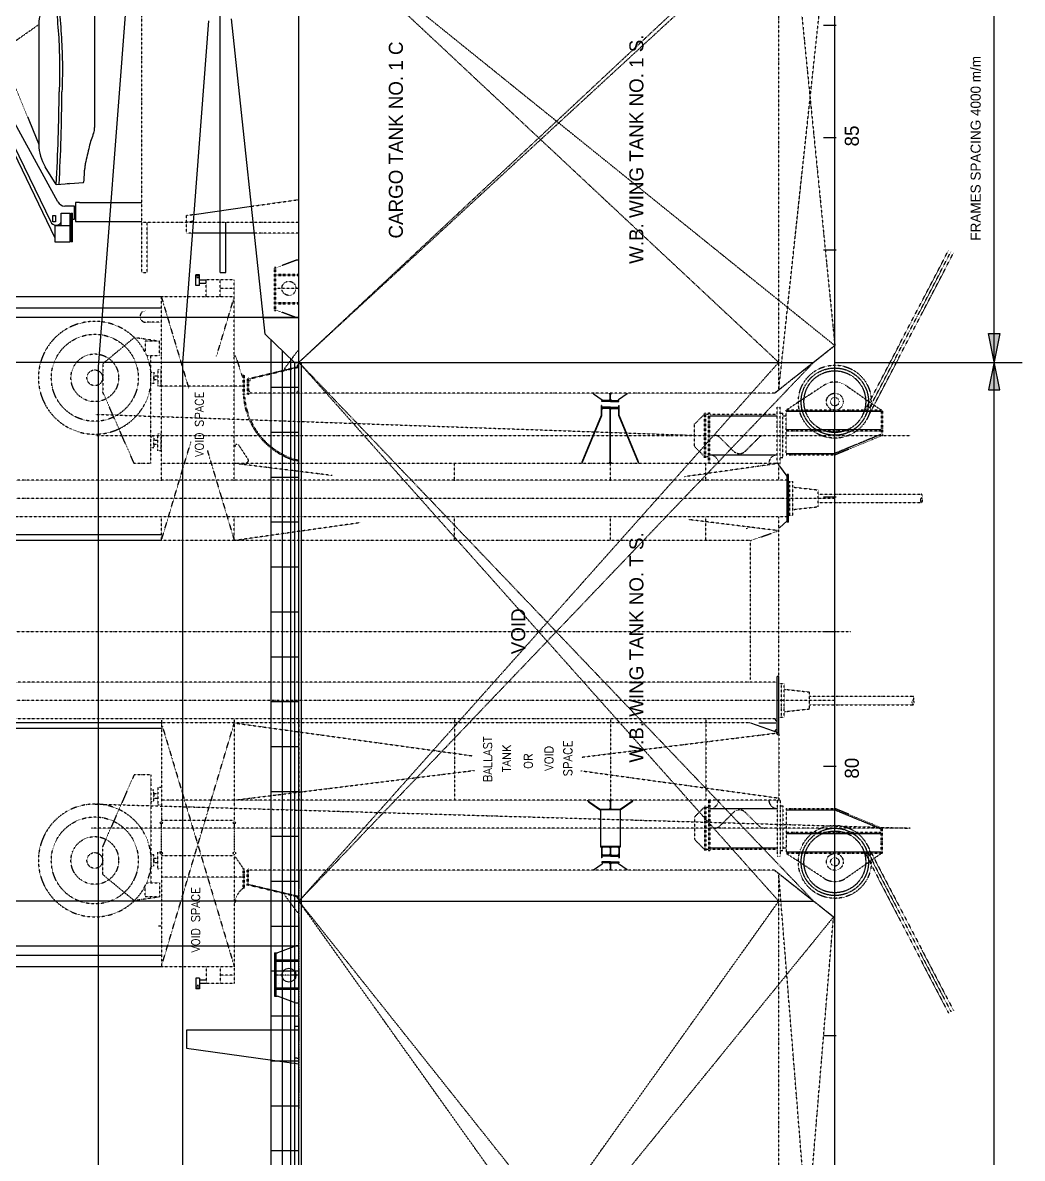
# Model space of a CAD drawing. Header units: millimetres. Extents: x 315178 to 535220, y 80241 to 421603.
# Drawn here: x 412287 to 447907, y 299080 to 339547 of the extents above; entities that cross this region are included whole.
import ezdxf
from ezdxf.enums import TextEntityAlignment as Align

# ---------------------------------------------------------------- set-up
doc = ezdxf.new("R2010")
doc.units = ezdxf.units.MM
for name, pattern in [('DASHDOT', [1, 0.5, -0.25, 0, -0.25]), ('DASHDOT2', [12.7, 6.35, -3.175, 0, -3.175]), ('DASHED', [0.75, 0.5, -0.25]), ('HIDDEN2', [4.7625, 3.175, -1.5875]), ('TRAZOS', [0.75, 0.5, -0.25])]:
    doc.linetypes.add(name, pattern=pattern)
for name, color, linetype in [('04', 1, 'Continuous'), ('AUX-013', 7, 'DASHDOT2'), ('DIB-013', 7, 'Continuous'), ('DIB-018', 6, 'Continuous'), ('DIB-035', 1, 'Continuous'), ('DIB-050', 111, 'Continuous'), ('EJES', 6, 'DASHDOT2'), ('EQ0', 7, 'Continuous'), ('EQTP', 4, 'DASHDOT'), ('EQTR', 3, 'DASHED'), ('OCU-018', 6, 'HIDDEN2'), ('OCU-035', 1, 'HIDDEN2'), ('TEX-018', 6, 'Continuous'), ('TP', 6, 'DASHDOT'), ('TPG', 1, 'DASHDOT'), ('TR', 3, 'TRAZOS')]:
    doc.layers.add(name, color=color, linetype=linetype)
doc.styles.add('SIMPLEX', font='SIMPLEX.SHX')

# ---------------------------------------------------------------- blocks, each defined once
blk = doc.blocks.new('H')
at = {"layer": 'EQ0'}
for p, q in [((-191, 370), (189, 370)), ((-191, 245), (-191, 370)), ((-191, 245), (189, 245)), ((-116, 0), (-116, 245)), ((0, 0), (0, 245)), ((189, 245), (189, 370))]:
    blk.add_line(p, q, dxfattribs=at)
at = {"layer": 'EQTP'}
blk.add_line((135, 245), (135, 370), dxfattribs=at)
at = {"layer": 'EQTR'}
blk.add_line((75, 245), (75, 370), dxfattribs=at)

msp = doc.modelspace()

# ---------------------------------------------------------------- linework, layer by layer
at = {"layer": '04'}
for p, q in [((418393, 332718), (420440, 333006)), ((420543, 332043), (418341, 332043)), ((417227, 329778), (411227, 329778)), ((417227, 329378), (411227, 329378)), ((417227, 321293), (411227, 321293)), ((417227, 321093), (411227, 321093)), ((417227, 314593), (411227, 314593)), ((438227, 314593), (439227, 314243)), ((417227, 314393), (411227, 314393)), ((417227, 306308), (411227, 306308)), ((417227, 305908), (411227, 305908)), ((422127, 303643), (418127, 303643)), ((418127, 303643), (418127, 303006)), ((418127, 303006), (422127, 302443))]:
    msp.add_line(p, q, dxfattribs=at)
at = {"layer": 'AUX-013'}
for p, q in [((422127, 327443), (441227, 345043)), ((439227, 326462), (441227, 345043)), ((439527, 345043), (441227, 328043)), ((422127, 343443), (439227, 327443)), ((422127, 327443), (439227, 343443)), ((422127, 343443), (441227, 328043)), ((411502, 338533), (412863, 339483)), ((411502, 338533), (412863, 335204)), ((442291, 325488), (445368, 331390)), ((442291, 325488), (445368, 331390)), ((417227, 329778), (418209, 326500)), ((419196, 327670), (419827, 329778)), ((440468, 308243), (422127, 327443)), ((422127, 308243), (440468, 327443)), ((439227, 327443), (422127, 308243)), ((439227, 308243), (422127, 327443)), ((414877, 325593), (436227, 324843)), ((414877, 324843), (443909, 324843)), ((417227, 321093), (418282, 324617)), ((418867, 324302), (419827, 321093)), ((423310, 323412), (419827, 323843)), ((439227, 323843), (435875, 323368)), ((441227, 322593), (410305, 322593)), ((424316, 321729), (419827, 321093)), ((439227, 321443), (436015, 321841)), ((441791, 317843), (406269, 317843)), ((441227, 315393), (410190, 315393)), ((417227, 305908), (419827, 314593)), ((417227, 314593), (419827, 305908)), ((419827, 314593), (428311, 313423)), ((432210, 313375), (439227, 314243)), ((419827, 311843), (428384, 312902)), ((432180, 312890), (439227, 311918)), ((414856, 311703), (443909, 310843)), ((443909, 310843), (414721, 310843)), ((442291, 310198), (445368, 304297)), ((441227, 284243), (439227, 309225)), ((422127, 284243), (439227, 308243)), ((439227, 284243), (422127, 308243)), ((441227, 284243), (422127, 308243)), ((441180, 307680), (422127, 284243)), ((439227, 284243), (441180, 307680))]:
    msp.add_line(p, q, dxfattribs=at)
at = {"layer": 'DIB-013'}
for p, q in [((413537, 333161), (410445, 338801)), ((410359, 338252), (413427, 331886)), ((410458, 338271), (413290, 332450)), ((414167, 333141), (414167, 332469)), ((414309, 333141), (414167, 333141)), ((414309, 333141), (416523, 333141)), ((422127, 332043), (422127, 333243)), ((413355, 332678), (413449, 332678)), ((413355, 332449), (413355, 332678)), ((413449, 332678), (413449, 332449)), ((413660, 332763), (413983, 332763)), ((413660, 332314), (413660, 332763)), ((414136, 333015), (413784, 333015)), ((413983, 331743), (413983, 332763)), ((414010, 331743), (414010, 332763)), ((414010, 332763), (414059, 332763)), ((414059, 331743), (414059, 332763)), ((414136, 332552), (414136, 333015)), ((413449, 332449), (413355, 332449)), ((413427, 332314), (413427, 331743)), ((413983, 332314), (413427, 332314)), ((414059, 332552), (414136, 332552)), ((414167, 332469), (414319, 332469)), ((414319, 332469), (416523, 332469)), ((413427, 331743), (413983, 331743)), ((422127, 329038), (422127, 331081)), ((432627, 326323), (432627, 326343)), ((432627, 326323), (432940, 326109)), ((433217, 326083), (433217, 326343)), ((433237, 326083), (433237, 326343)), ((433827, 326323), (433515, 326109)), ((433827, 326323), (433827, 326343)), ((432927, 325903), (432907, 325903)), ((432907, 325553), (432907, 325903)), ((432927, 326043), (432927, 326083)), ((433227, 326083), (432927, 326083)), ((433227, 326043), (432927, 326043)), ((432927, 325553), (432927, 325903)), ((433227, 325843), (432927, 325843)), ((433227, 325803), (432927, 325803)), ((432947, 326083), (432947, 326091)), ((433217, 325513), (433217, 325803)), ((433227, 326083), (433527, 326083)), ((433227, 326043), (433527, 326043)), ((433227, 325843), (433527, 325843)), ((433227, 325803), (433527, 325803)), ((433237, 325513), (433237, 325803)), ((433507, 326083), (433507, 326091)), ((433507, 326083), (433507, 326091)), ((433527, 326043), (433527, 326083)), ((433527, 325903), (433547, 325903)), ((433527, 325553), (433527, 325903)), ((433547, 325553), (433547, 325903)), ((432222, 323903), (432909, 325561)), ((432227, 323863), (432927, 325553)), ((432927, 325553), (432907, 325553)), ((433217, 323843), (433217, 325703)), ((433237, 323843), (433237, 325703)), ((434227, 323863), (433527, 325553)), ((433527, 325553), (433547, 325553)), ((434232, 323903), (433546, 325561)), ((432241, 323896), (432222, 323903)), ((432227, 323843), (432227, 323863)), ((434214, 323896), (434232, 323903)), ((434227, 323843), (434227, 323863)), ((439527, 323393), (439264, 323740)), ((439527, 321743), (439527, 323443)), ((439577, 323443), (439527, 323443)), ((439577, 321743), (439577, 323443)), ((438027, 321902), (438027, 321932)), ((439527, 321793), (439254, 321542)), ((439577, 321743), (439527, 321743)), ((438070, 321526), (438112, 321536)), ((439177, 314261), (439177, 316243)), ((439227, 316243), (439177, 316243)), ((439227, 314243), (439227, 316243)), ((438518, 314593), (439126, 314593)), ((432427, 311823), (432427, 311843)), ((432427, 311823), (432877, 311513)), ((432456, 311803), (432445, 311787)), ((432445, 311787), (432877, 311489)), ((433217, 311843), (433217, 311513)), ((433237, 311843), (433237, 311513)), ((434027, 311823), (433577, 311513)), ((434010, 311787), (433577, 311489)), ((433998, 311803), (434010, 311787)), ((434027, 311823), (434027, 311843)), ((433577, 311513), (432877, 311513)), ((432877, 311513), (432877, 310173)), ((433577, 311493), (432877, 311493)), ((433577, 311513), (433577, 310173)), ((433577, 310193), (432877, 310193)), ((433577, 310173), (432877, 310173)), ((432907, 310173), (432907, 309783)), ((432927, 310173), (432927, 309783)), ((433217, 310173), (433217, 309883)), ((433237, 310173), (433237, 309883)), ((433527, 310173), (433527, 309783)), ((433547, 310173), (433547, 309783)), ((432627, 309363), (432940, 309578)), ((432927, 309783), (432907, 309783)), ((433227, 309883), (432927, 309883)), ((433227, 309843), (432927, 309843)), ((432927, 309644), (432927, 309604)), ((433227, 309644), (432927, 309644)), ((433227, 309604), (432927, 309604)), ((432947, 309604), (432947, 309595)), ((433217, 309604), (433217, 309343)), ((433227, 309883), (433527, 309883)), ((433227, 309843), (433527, 309843)), ((433227, 309644), (433527, 309644)), ((433227, 309604), (433527, 309604)), ((433237, 309604), (433237, 309343)), ((433507, 309604), (433507, 309595)), ((433507, 309604), (433507, 309595)), ((433827, 309363), (433515, 309578)), ((433527, 309783), (433547, 309783)), ((433527, 309644), (433527, 309604)), ((432627, 309363), (432627, 309343)), ((433827, 309363), (433827, 309343)), ((422127, 306649), (422030, 306649)), ((422127, 304606), (422127, 306649)), ((422127, 304606), (422030, 304606))]:
    msp.add_line(p, q, dxfattribs=at)
for centre, radius, start, end in [((413784, 333296), 281, 208.7308, 270), ((413483, 332549), 218, 205.9403, 324.2493), ((433217, 326343), 30, 180, 270), ((433237, 326343), 30, 270, 0), ((432927, 325803), 30, 270, 0), ((432922, 326091), 25, 0, 44.909), ((433217, 326083), 30, 90, 180), ((433217, 325803), 30, 180, 270), ((433237, 326083), 30, 0, 90), ((433237, 325803), 30, 270, 0), ((433527, 325803), 30, 180, 270), ((433532, 326091), 25, 135.091, 180), ((439171, 314743), 75, 180, 270), ((439173, 314296), 75, 90, 180), ((433217, 311843), 30, 180, 270), ((433237, 311843), 30, 270, 0), ((433217, 311515), 30, 90, 180), ((433237, 311515), 30, 0, 90), ((432927, 310172), 30, 270, 0), ((433217, 310172), 30, 180, 270), ((433237, 310172), 30, 270, 0), ((433527, 310172), 30, 180, 270), ((432927, 309883), 30, 0, 90), ((432922, 309595), 25, 315.091, 0), ((433217, 309883), 30, 90, 180), ((433217, 309604), 30, 180, 270), ((433237, 309883), 30, 0, 90), ((433237, 309604), 30, 270, 0), ((433527, 309883), 30, 90, 180), ((433532, 309595), 25, 180, 224.909), ((433217, 309343), 30, 90, 180), ((433237, 309343), 30, 0, 90)]:
    msp.add_arc(centre, radius, start, end, dxfattribs=at)
at = {"layer": 'DIB-018'}
for p, q in [((446907, 148043), (446907, 405622)), ((441227, 157043), (441227, 404263)), ((441227, 157043), (441227, 400843)), ((441227, 146243), (441227, 398443)), ((441277, 339443), (440827, 339443)), ((441277, 339443), (441177, 339443)), ((441277, 335443), (440827, 335443)), ((441277, 335443), (441177, 335443)), ((441277, 331443), (440827, 331443)), ((421127, 328253), (421127, 202643)), ((446907, 327466), (446707, 328466)), ((446707, 328466), (447107, 328466)), ((447107, 328466), (446907, 327466)), ((421527, 327872), (421527, 202643)), ((421827, 327586), (421827, 202643)), ((441227, 327443), (447907, 327443)), ((446907, 327466), (446707, 326466)), ((447107, 326466), (446907, 327466)), ((422127, 326543), (421127, 326543)), ((446707, 326466), (447107, 326466)), ((422127, 324943), (421127, 324943)), ((422127, 323343), (421127, 323343)), ((441277, 322643), (440827, 322643)), ((441277, 322643), (441177, 322643)), ((422127, 321743), (421127, 321743)), ((422127, 320143), (421127, 320143)), ((422127, 318543), (421127, 318543)), ((441277, 317843), (440827, 317843)), ((441277, 317843), (441177, 317843)), ((422127, 316943), (421127, 316943)), ((422127, 315343), (421127, 315343)), ((422127, 313743), (421127, 313743)), ((441277, 313043), (440827, 313043)), ((441277, 313043), (441177, 313043)), ((422127, 312143), (421127, 312143)), ((422127, 310543), (421127, 310543)), ((422127, 308943), (421127, 308943)), ((422127, 307343), (421127, 307343)), ((422127, 305743), (421127, 305743)), ((422127, 304143), (421127, 304143)), ((441277, 303443), (440827, 303443)), ((441227, 202375), (441227, 302865)), ((422127, 302543), (421127, 302543)), ((422127, 300943), (421127, 300943)), ((422127, 299343), (421127, 299343))]:
    msp.add_line(p, q, dxfattribs=at)
for points in [[(446707, 328466), (446907, 327466), (447107, 328466)], [(446707, 326466), (446907, 327466), (447107, 326466)]]:
    msp.add_solid(points, dxfattribs=at)
at = {"layer": 'DIB-035'}
for p, q in [((419327, 330643), (419327, 340027)), ((419527, 330643), (419527, 332443)), ((419327, 330643), (419527, 330643)), ((422227, 202643), (422227, 327443))]:
    msp.add_line(p, q, dxfattribs=at)
at = {"layer": 'DIB-050'}
for p, q in [((414987, 327286), (416339, 344843)), ((414851, 335807), (414851, 340119)), ((417987, 327443), (418924, 339611)), ((420927, 328443), (419728, 339680)), ((412863, 339483), (412863, 335204)), ((414851, 335807), (414851, 338007)), ((413484, 333777), (413089, 334412)), ((413484, 333777), (414451, 333857)), ((413940, 333815), (413865, 333809)), ((422127, 329043), (411227, 329043)), ((421977, 327443), (420927, 328443)), ((422127, 327443), (407979, 327443)), ((417987, 250643), (417987, 327443)), ((421977, 327443), (421977, 202643)), ((414987, 202643), (414987, 327286)), ((422127, 308243), (407979, 308243)), ((422127, 306643), (411227, 306643))]:
    msp.add_line(p, q, dxfattribs=at)
for points in [[(413384, 340749, -0.009823), (413482, 340008, -0.026378), (413601, 338007, -0.012147), (413584, 337083, -0.028423)], [(413486, 340739, -0.00949), (413581, 340019, -0.026378), (413701, 338007, -0.012092), (413684, 337083, -0.028015)]]:
    msp.add_lwpolyline(points, format="xyb", dxfattribs=at)
for centre, radius, start, end in [((414363, 339483), 1500, 148.1478, 180), ((345310, 337505), 68275, 356.87008, 359.64629), ((345410, 337505), 68275, 356.87712, 359.64629), ((418119, 334286), 3563, 158.0879, 166.3608), ((414337, 335807), 513, 338.0879, 0), ((414363, 335204), 1500, 180, 211.8522), ((439307, 329145), 25366, 166.3608, 167.7584), ((407105, 334618), 7397, 356.8221, 357.9323), ((415663, 334309), 1166, 175.1358, 177.9323), ((415409, 334330), 912, 167.7584, 175.1358), ((414450, 333870), 12.3, 274.7636, 353.4802), ((408664, 334531), 5836, 353.4802, 356.8221)]:
    msp.add_arc(centre, radius, start, end, dxfattribs=at)
at = {"layer": 'EJES'}
for p, q in [((416527, 330643), (416527, 344843)), ((439227, 326462), (439227, 343443)), ((420440, 333006), (422127, 333243)), ((418127, 332681), (418393, 332718)), ((418127, 332043), (418127, 332681)), ((416527, 332443), (422127, 332443)), ((416727, 330643), (416727, 332443)), ((418127, 332443), (418375, 332480)), ((418341, 332043), (418127, 332043)), ((422127, 332043), (420543, 332043)), ((442203, 325535), (445279, 331436)), ((442203, 325535), (445279, 331436)), ((422030, 331081), (421362, 330832)), ((422127, 331081), (422030, 331081)), ((442380, 325442), (445457, 331343)), ((442380, 325442), (445457, 331343)), ((416527, 330643), (416727, 330643)), ((421262, 329287), (421262, 330832)), ((421262, 330832), (421362, 330832)), ((421312, 329287), (421312, 330832)), ((418827, 329778), (418827, 330383)), ((419827, 330383), (418827, 330383)), ((419327, 329778), (419327, 330383)), ((419827, 323218), (419827, 330383)), ((421312, 330586), (422127, 330586)), ((421312, 330536), (422127, 330536)), ((419827, 330081), (419327, 330081)), ((422127, 330081), (421265, 330081)), ((419827, 329778), (417127, 329778)), ((417227, 323218), (417227, 329778)), ((421312, 329581), (422127, 329581)), ((421312, 329531), (422127, 329531)), ((421262, 329287), (421362, 329287)), ((422030, 329038), (421362, 329287)), ((422127, 329038), (422030, 329038)), ((417227, 328875), (416667, 328875)), ((416264, 328327), (415136, 327393)), ((417156, 328193), (416264, 328327)), ((417156, 328193), (416656, 328193)), ((416656, 328193), (416656, 327787)), ((417156, 327693), (417156, 328193)), ((441227, 307443), (441227, 328243)), ((421630, 327239), (422077, 327843)), ((422127, 327843), (422077, 327843)), ((422127, 326343), (422127, 327843)), ((439077, 326343), (441227, 328043)), ((441227, 307643), (441227, 328043)), ((415136, 327393), (415136, 326393)), ((416700, 327693), (417156, 327693)), ((416856, 323843), (416856, 327693)), ((419824, 327676), (419871, 327680)), ((419871, 327680), (420100, 326968)), ((416856, 326693), (416856, 327093)), ((416856, 327093), (416956, 327093)), ((416956, 327093), (416956, 326893)), ((417106, 327193), (417206, 327193)), ((417106, 327193), (417106, 326593)), ((417206, 327193), (417206, 326593)), ((420147, 326983), (420187, 326983)), ((420147, 326303), (420147, 326983)), ((420187, 326303), (420187, 326983)), ((420327, 326863), (422127, 327294)), ((420327, 326843), (422132, 327275)), ((421638, 327190), (421630, 327239)), ((416956, 326693), (416856, 326693)), ((416956, 326818), (416956, 326968)), ((416956, 326968), (417106, 326968)), ((416956, 326893), (416956, 326693)), ((417106, 326818), (416956, 326818)), ((417206, 326593), (417106, 326593)), ((420147, 326593), (417227, 326593)), ((420327, 326883), (420287, 326883)), ((420287, 326883), (420287, 326303)), ((420327, 326883), (420327, 326303)), ((440843, 326628), (439497, 325743)), ((441628, 326617), (442877, 325743)), ((416256, 323843), (415136, 326393)), ((420147, 326303), (420187, 326303)), ((420327, 326303), (420287, 326303)), ((422127, 326343), (420327, 326343)), ((422227, 326343), (422127, 326343)), ((439077, 326343), (422227, 326343)), ((439177, 323843), (439177, 325843)), ((439177, 325843), (439277, 325843)), ((439277, 323843), (439277, 325843)), ((436227, 325243), (436577, 325593)), ((436577, 324043), (436577, 325643)), ((436577, 325643), (436627, 325643)), ((436627, 324043), (436627, 325643)), ((436627, 325593), (436727, 325593)), ((436727, 323843), (436727, 325643)), ((436727, 325643), (436777, 325643)), ((436777, 323843), (436777, 325643)), ((436777, 325593), (439177, 325593)), ((439277, 325637), (439377, 325637)), ((439377, 324050), (439377, 325637)), ((439497, 324143), (439497, 325743)), ((442927, 325743), (439497, 325743)), ((442877, 325743), (442877, 324877)), ((442927, 325743), (442927, 324843)), ((436227, 324443), (436227, 325243)), ((442877, 324993), (439497, 324993)), ((416856, 324793), (416956, 324793)), ((416856, 324393), (416856, 324793)), ((416956, 324793), (416956, 324593)), ((416956, 324518), (416956, 324668)), ((416956, 324668), (417106, 324668)), ((416956, 324593), (416956, 324393)), ((417106, 324893), (417206, 324893)), ((417106, 324293), (417106, 324893)), ((417206, 324893), (417206, 324293)), ((437615, 324281), (437139, 324756)), ((438039, 324281), (438515, 324756)), ((442927, 324843), (441227, 324143)), ((416956, 324393), (416856, 324393)), ((417106, 324518), (416956, 324518)), ((417206, 324293), (417106, 324293)), ((419977, 324503), (420323, 323977)), ((436227, 324443), (436577, 324093)), ((439497, 324143), (441227, 324143)), ((416856, 323843), (416256, 323843)), ((422227, 323843), (417227, 323843)), ((422085, 323963), (422076, 323925)), ((422127, 323843), (422127, 323912)), ((422127, 323218), (422127, 323843)), ((439227, 323843), (422227, 323843)), ((427677, 323218), (427677, 323843)), ((433227, 323218), (433227, 323843)), ((436577, 324043), (436627, 324043)), ((436627, 324093), (436727, 324093)), ((436627, 323218), (436627, 323843)), ((439177, 323843), (439277, 323843)), ((439227, 323243), (439227, 323843)), ((439264, 323740), (439227, 323740)), ((439277, 324050), (439377, 324050)), ((414987, 323243), (411027, 323243)), ((422193, 323243), (414987, 323243)), ((439527, 323243), (422193, 323243)), ((439527, 323198), (439727, 323198)), ((439627, 321998), (439627, 323198)), ((439727, 321998), (439727, 323198)), ((439727, 322998), (440627, 322898)), ((440627, 322298), (440627, 322898)), ((440627, 322748), (444313, 322748)), ((439727, 322198), (440627, 322298)), ((440627, 322448), (444313, 322448)), ((414967, 321943), (411027, 321943)), ((417987, 321943), (414967, 321943)), ((417227, 321093), (417227, 321943)), ((422240, 321943), (417987, 321943)), ((419827, 321093), (419827, 321943)), ((422127, 321093), (422127, 321947)), ((439527, 321943), (422240, 321943)), ((427677, 321093), (427677, 321943)), ((433227, 321093), (433227, 321943)), ((436627, 321093), (436627, 321943)), ((439227, 321443), (439227, 321943)), ((439577, 321998), (439727, 321998)), ((438227, 321093), (439227, 321443)), ((439254, 321542), (439217, 321542)), ((439227, 316143), (439227, 321443)), ((417987, 321093), (417227, 321093)), ((422240, 321093), (417987, 321093)), ((438227, 321093), (422240, 321093)), ((438227, 316143), (438227, 321093)), ((439177, 316043), (411027, 316043)), ((439227, 315995), (439427, 315995)), ((439227, 314795), (439227, 315995)), ((439327, 314795), (439327, 315995)), ((439427, 314795), (439427, 315995)), ((439427, 315795), (440327, 315695)), ((440327, 315095), (440327, 315695)), ((440327, 315545), (444013, 315545)), ((440327, 315245), (444013, 315245)), ((439427, 314995), (440327, 315095)), ((439177, 314743), (411027, 314743)), ((417227, 314693), (417227, 311073)), ((438227, 314593), (417227, 314593)), ((419827, 314743), (419827, 311073)), ((422127, 314743), (422127, 311843)), ((427677, 314743), (427677, 311843)), ((433227, 314743), (433227, 311843)), ((436627, 314743), (436627, 311843)), ((439227, 314795), (439427, 314795)), ((439227, 314243), (439227, 311792)), ((416256, 312743), (415136, 310193)), ((416856, 312743), (416256, 312743)), ((416856, 312743), (416856, 308893)), ((416856, 312193), (416856, 311793)), ((416956, 312193), (416856, 312193)), ((416956, 311993), (416956, 312193)), ((416956, 312068), (416956, 311918)), ((417106, 312068), (416956, 312068)), ((417106, 312293), (417106, 311693)), ((417206, 312293), (417106, 312293)), ((416856, 311793), (416956, 311793)), ((416956, 311793), (416956, 311993)), ((416956, 311918), (417106, 311918)), ((417106, 311693), (417206, 311693)), ((439227, 311843), (417227, 311843)), ((436577, 311643), (436627, 311643)), ((436577, 311643), (436577, 310043)), ((436627, 311643), (436627, 310043)), ((436727, 311843), (436727, 310043)), ((436777, 311843), (436777, 310043)), ((439177, 311843), (439177, 309843)), ((439177, 311843), (439277, 311843)), ((439277, 311843), (439277, 309843)), ((439277, 311637), (439377, 311637)), ((439377, 311637), (439377, 310050)), ((436227, 311243), (436577, 311593)), ((436227, 311243), (436227, 310443)), ((436627, 311593), (436727, 311593)), ((437615, 311406), (437139, 310931)), ((438039, 311406), (438515, 310931)), ((439497, 311543), (441227, 311543)), ((439497, 311543), (439497, 309943)), ((442927, 310843), (441227, 311543)), ((419827, 311123), (417227, 311123)), ((442877, 309943), (442877, 310810)), ((442927, 309943), (442927, 310843)), ((436227, 310443), (436577, 310093)), ((442877, 310693), (439497, 310693)), ((415136, 309193), (415136, 310193)), ((417206, 309993), (417106, 309993)), ((417106, 309393), (417106, 309993)), ((436577, 310043), (436627, 310043)), ((436627, 310093), (436727, 310093)), ((436727, 310043), (436777, 310043)), ((436777, 310093), (439177, 310093)), ((439277, 310050), (439377, 310050)), ((442203, 310152), (445279, 304251)), ((442380, 310244), (445457, 304343)), ((416956, 309893), (416856, 309893)), ((416856, 309893), (416856, 309493)), ((416956, 309693), (416956, 309893)), ((416956, 309768), (416956, 309618)), ((417106, 309768), (416956, 309768)), ((416956, 309493), (416956, 309693)), ((416956, 309618), (417106, 309618)), ((417227, 309913), (417227, 305908)), ((419827, 309863), (417227, 309863)), ((419827, 309913), (419827, 305303)), ((419828, 309843), (419853, 309843)), ((420147, 309408), (419853, 309843)), ((439177, 309843), (439277, 309843)), ((442927, 309943), (439497, 309943)), ((440843, 309058), (439497, 309943)), ((441628, 309070), (442877, 309943)), ((416264, 308259), (415136, 309193)), ((416856, 309493), (416956, 309493)), ((417106, 309393), (417206, 309393)), ((420147, 309383), (420147, 309408)), ((420147, 308703), (420147, 309383)), ((420187, 309383), (420147, 309383)), ((420187, 308703), (420187, 309383)), ((420327, 309383), (420287, 309383)), ((420287, 308803), (420287, 309383)), ((420327, 308803), (420327, 309383)), ((422127, 309343), (420327, 309343)), ((439077, 309343), (422127, 309343)), ((422127, 307843), (422127, 309343)), ((439077, 309343), (441227, 307643)), ((439227, 215443), (439227, 309225)), ((416656, 308393), (416656, 308798)), ((416700, 308893), (417156, 308893)), ((417156, 308893), (417156, 308393)), ((420147, 309093), (417227, 309093)), ((420327, 308803), (420287, 308803)), ((420327, 308844), (422132, 308412)), ((420327, 308823), (422127, 308392)), ((417156, 308393), (416264, 308259)), ((417156, 308393), (416656, 308393)), ((420187, 308703), (420147, 308703)), ((421638, 308496), (421630, 308447)), ((421630, 308447), (422077, 307843)), ((419827, 308198), (419852, 308198)), ((422127, 307843), (422077, 307843)), ((419827, 305908), (417127, 305908)), ((418827, 305908), (418827, 305303)), ((419327, 305908), (419327, 305303)), ((419827, 305606), (419327, 305606)), ((419827, 305303), (418827, 305303))]:
    msp.add_line(p, q, dxfattribs=at)
for centre, radius in [((421773, 330081), 251), ((414856, 326893), 1550), ((414856, 326893), 850), ((414856, 326893), 280), ((441227, 326043), 1300), ((441227, 326043), 300), ((441227, 326043), 150), ((414856, 309693), 1550), ((441227, 309643), 1300), ((414856, 309693), 850), ((419828, 309953), 40), ((414856, 309693), 280), ((441227, 309643), 300), ((441227, 309643), 150)]:
    msp.add_circle(centre, radius, dxfattribs=at)
for centre, radius, start, end in [((416667, 329075), 200, 90, 270), ((414856, 326893), 2010, 82.7196, 273.7504), ((414856, 326893), 2010, 5.7106, 82.7196), ((422127, 327294), 65, 90, 192.0426), ((414856, 326893), 2010, 273.7504, 354.2894), ((420147, 326983), 50, 197.8294, 270), ((420327, 326843), 75, 270, 13.4694), ((441227, 326043), 700, 55.0246, 123.3332), ((422727, 326423), 2581, 182.6607, 256.5568), ((422727, 326423), 2543, 182.6607, 255.3747), ((420327, 326343), 75, 0, 90), ((422127, 326343), 75, 90, 180), ((436927, 324543), 300, 45.0887, 90), ((438727, 324543), 300, 90, 134.9113), ((419927, 324447), 75, 39.1382, 177), ((436777, 323843), 300, 0, 90), ((437827, 324493), 300, 225.0887, 270), ((437827, 324493), 300, 270, 314.9113), ((439177, 323843), 300, 90, 180), ((420256, 323943), 75, 267.6253, 39.1382), ((433217, 323843), 30, 90, 180), ((433237, 323843), 30, 0, 90), ((439227, 323218), 65, 270, 270), ((439227, 322468), 65, 90, 90), ((444376, 322528), 102, 128.548, 231.4716), ((444256, 322678), 90.5, 308.7883, 51.1896), ((444250, 322528), 102, 308.5284, 51.452), ((444076, 315324), 102, 128.548, 231.4716), ((443956, 315474), 90.5, 308.7883, 51.1896), ((443950, 315324), 102, 308.5284, 51.452), ((414856, 309693), 2010, 5.7106, 354.2894), ((436777, 311843), 300, 270, 0), ((439177, 311843), 300, 180, 270), ((437827, 311193), 300, 90, 134.9113), ((437827, 311193), 300, 45.0887, 90), ((436927, 311143), 300, 270, 314.9113), ((438727, 311143), 300, 225.0887, 270), ((441227, 309643), 700, 236.6668, 304.9754), ((420523, 308145), 673, 123.9547, 175.4619), ((422127, 308392), 65, 167.9574, 270)]:
    msp.add_arc(centre, radius, start, end, dxfattribs=at)
for points in [[(420147, 326303), (420187, 326303), (420147, 326983), (420187, 326983)], [(420287, 326303), (420327, 326303), (420287, 326883), (420327, 326883)], [(420147, 308703), (420187, 308703), (420147, 309383), (420187, 309383)], [(420287, 308803), (420327, 308803), (420287, 309383), (420327, 309383)]]:
    msp.add_solid(points, dxfattribs=at)
at = {"layer": 'EQ0'}
for p, q in [((421262, 306400), (421262, 304855)), ((421262, 306400), (421362, 306400)), ((421312, 306400), (421312, 304855)), ((422030, 306649), (421362, 306400)), ((421312, 306156), (422127, 306156)), ((421312, 306106), (422127, 306106)), ((421312, 305151), (422127, 305151)), ((421397, 305303), (421397, 305303)), ((421262, 304855), (421362, 304855)), ((421312, 305101), (422127, 305101)), ((422030, 304606), (421362, 304855))]:
    msp.add_line(p, q, dxfattribs=at)
for centre, radius in [((417230, 311033), 40), ((419830, 311033), 40), ((417228, 309953), 40), ((421773, 305606), 251)]:
    msp.add_circle(centre, radius, dxfattribs=at)
msp.add_arc((439217, 314246), 75, 165.9638, 270, dxfattribs=at)
at = {"layer": 'OCU-018'}
for p, q in [((441227, 328043), (439077, 326343)), ((441227, 307643), (439077, 309343))]:
    msp.add_line(p, q, dxfattribs=at)
at = {"layer": 'OCU-035'}
for p, q in [((422127, 327443), (422127, 374443)), ((420863, 329043), (422127, 329043)), ((421977, 327443), (440468, 327443)), ((422127, 292440), (422127, 327443)), ((436777, 325543), (439177, 325543)), ((439377, 325543), (439497, 325543)), ((442877, 325693), (439497, 325693)), ((442877, 325043), (439497, 325043)), ((442877, 324877), (441217, 324193)), ((436777, 324143), (439177, 324143)), ((439497, 324193), (441217, 324193)), ((436777, 311543), (439177, 311543)), ((439497, 311493), (441217, 311493)), ((442877, 310810), (441217, 311493)), ((442877, 310643), (439497, 310643)), ((436777, 310143), (439177, 310143)), ((439377, 310143), (439497, 310143)), ((442877, 309993), (439497, 309993)), ((421977, 308243), (422127, 308243)), ((422127, 308243), (440468, 308243)), ((417131, 307358), (417206, 307358)), ((421977, 303793), (422127, 303793)), ((421977, 302666), (422127, 302643))]:
    msp.add_line(p, q, dxfattribs=at)
for centre, radius in [((441227, 326043), 1200), ((441227, 326043), 1100), ((441227, 309643), 1200), ((441227, 309643), 1100)]:
    msp.add_circle(centre, radius, dxfattribs=at)
at = {"layer": 'TP'}
for p, q in [((422127, 326343), (422127, 334843)), ((417228, 309993), (417229, 310993)), ((419828, 309993), (419828, 310993)), ((422127, 309343), (422127, 300843)), ((422127, 305606), (421265, 305606))]:
    msp.add_line(p, q, dxfattribs=at)
at = {"layer": 'TPG'}
msp.add_line((422127, 334493), (422127, 334843), dxfattribs=at)
at = {"layer": 'TR'}
msp.add_line((414059, 331743), (414010, 331743), dxfattribs=at)

# ---------------------------------------------------------------- block references
at = {"layer": 'EQ0', "rotation": 90}
msp.add_blockref('H', (418827, 330375), dxfattribs=at)
at = {"layer": 'EQ0', "xscale": -1, "rotation": 90}
msp.add_blockref('H', (418827, 305312), dxfattribs=at)

# ---------------------------------------------------------------- texts
at = {"layer": 'DIB-013', "style": 'SIMPLEX'}
for p in [(418580, 325237), (418450, 307578)]:
    msp.add_text('VOID SPACE', height=295, rotation=90, dxfattribs=at).set_placement(p, align=Align.MIDDLE_CENTER)
for s, p in [('BALLAST', (429007, 313298)), ('TANK', (429679, 313332)), ('VOID', (431191, 313332)), ('SPACE', (431863, 313332)), ('OR', (430452, 313231))]:
    msp.add_text(s, height=300, rotation=90, dxfattribs=at).set_placement(p, align=Align.CENTER)
at = {"layer": 'TEX-018'}
for s, height, p in [('CARGO TANK NO. 1 C', 500, (425833, 331857)), ('W.B. WING TANK NO. 1 S.', 500, (434405, 330954)), ('FRAMES SPACING 4000 m/m', 360, (446425, 331781)), ('85', 500, (442082, 335139)), ('W.B. WING TANK NO. T S.', 500, (434405, 313180)), ('VOID', 500, (430193, 317042)), ('80', 500, (442082, 312609))]:
    msp.add_text(s, height=height, rotation=90, dxfattribs=at).set_placement(p)

doc.saveas('drawing.dxf')
